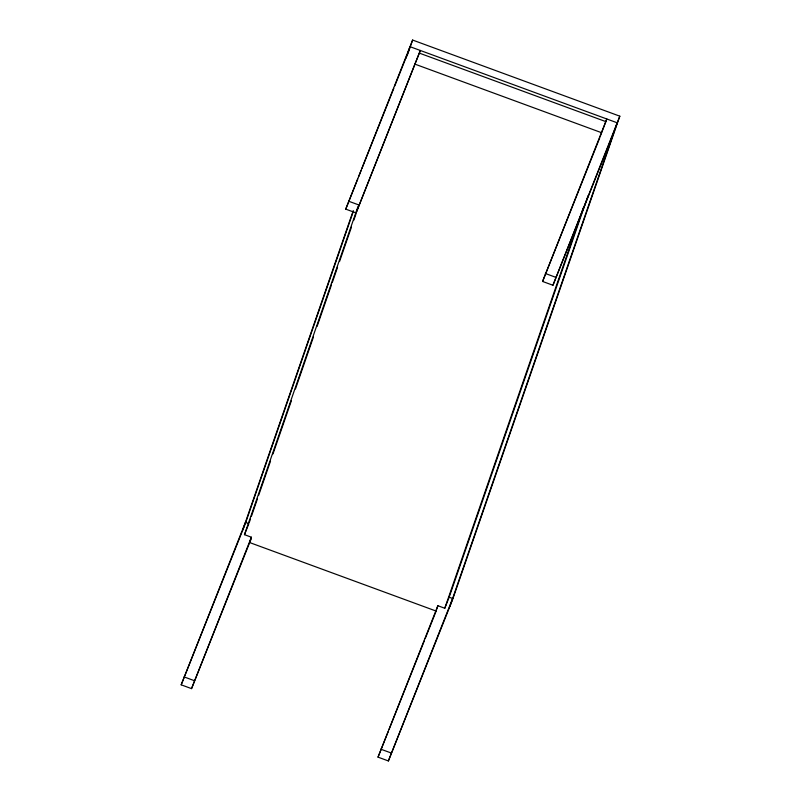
<?xml version="1.0" encoding="UTF-8"?>
<svg xmlns="http://www.w3.org/2000/svg" width="801" height="801" viewBox="0 0 801 801"><rect width="100%" height="100%" fill="white"/><g stroke="black" fill="none" stroke-linecap="round" stroke-linejoin="round"><path stroke-width="1.2" d="M250.713 539.954L191.539 688.63L181.186 684.825L245.416 522.362L248.871 523.634L244.475 534.668L251.384 537.211L249.552 542.517L436.034 611.033L437.877 605.716L444.775 608.259L449.171 597.216L588.094 195.644M356.105 212.936L420.335 50.473L356.105 212.936L345.742 209.131L412.615 40.05L619.814 116.175L452.505 599.839L388.385 760.95L378.032 757.145L437.877 605.716M353.281 210.553L242.663 530.342L244.856 524.825M405.997 58.183L407.218 54.648L394.743 86.007M407.609 53.507L409.982 46.668L617.181 122.793L449.872 606.457M245.296 523.714L352.881 212.706M407.699 54.238L412.615 40.05M244.475 534.668L358.067 206.318M191.539 688.63L251.384 537.211M249.281 522.452L250.503 518.908M251.324 516.545L257.451 498.833M258.673 495.288L270.528 461.036M272.981 453.947L291.364 400.8M295.449 388.986L313.431 337.021M317.106 326.387L331.404 285.046M332.225 282.683L337.531 267.334M339.574 261.426L351.429 227.174M353.882 220.085L355.924 214.177M614.427 130.763L552.95 285.256L542.587 281.451L606.828 118.989L600.039 136.931M388.385 760.95L452.625 598.487L449.171 597.216M552.95 285.256L619.814 116.175M444.775 608.259L583.288 207.859M345.742 209.131L357.757 178.933M358.688 176.61L360.991 170.803M361.922 168.48L393.812 88.33M181.186 684.825L183.96 677.856M184.881 675.533L242.202 531.504M249.552 542.517L250.863 539.213M542.587 281.451L599.679 137.992M378.032 757.145L388.195 731.593M389.126 729.27L424.25 640.99M425.181 638.667L436.275 610.783M419.414 53.136L605.906 121.642M415.028 64.17L601.511 132.676M348.495 201.161L358.858 204.966M545.341 273.481L555.704 277.286M183.94 676.855L194.303 680.66M380.785 749.175L391.148 752.98"/></g></svg>
